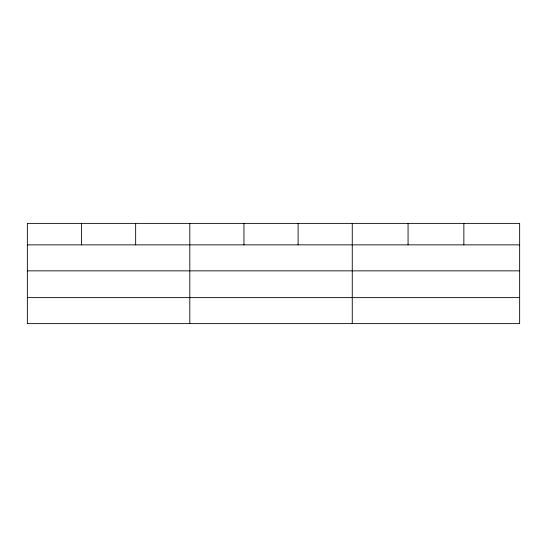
<?xml version="1.0" encoding="UTF-8"?>
<svg xmlns="http://www.w3.org/2000/svg" width="547" height="547" viewBox="0 0 547 547"><rect width="100%" height="100%" fill="white"/><g stroke="black" fill="none" stroke-linecap="round" stroke-linejoin="round"><path stroke-width="0.82" d="M519.65 270.854L519.65 223.381L27.35 223.381L27.35 323.619L519.65 323.619L519.65 270.854L27.35 270.854M27.35 244.858L519.65 244.858M27.35 297.63L519.65 297.63M463.856 223.381L463.856 244.858M408.062 223.381L408.062 244.858M352.268 223.381L352.268 323.619M298.115 223.381L298.115 244.858M243.962 223.381L243.962 244.858M189.809 223.381L189.809 323.619M135.656 223.381L135.656 244.858M81.503 223.381L81.503 244.858"/></g></svg>
